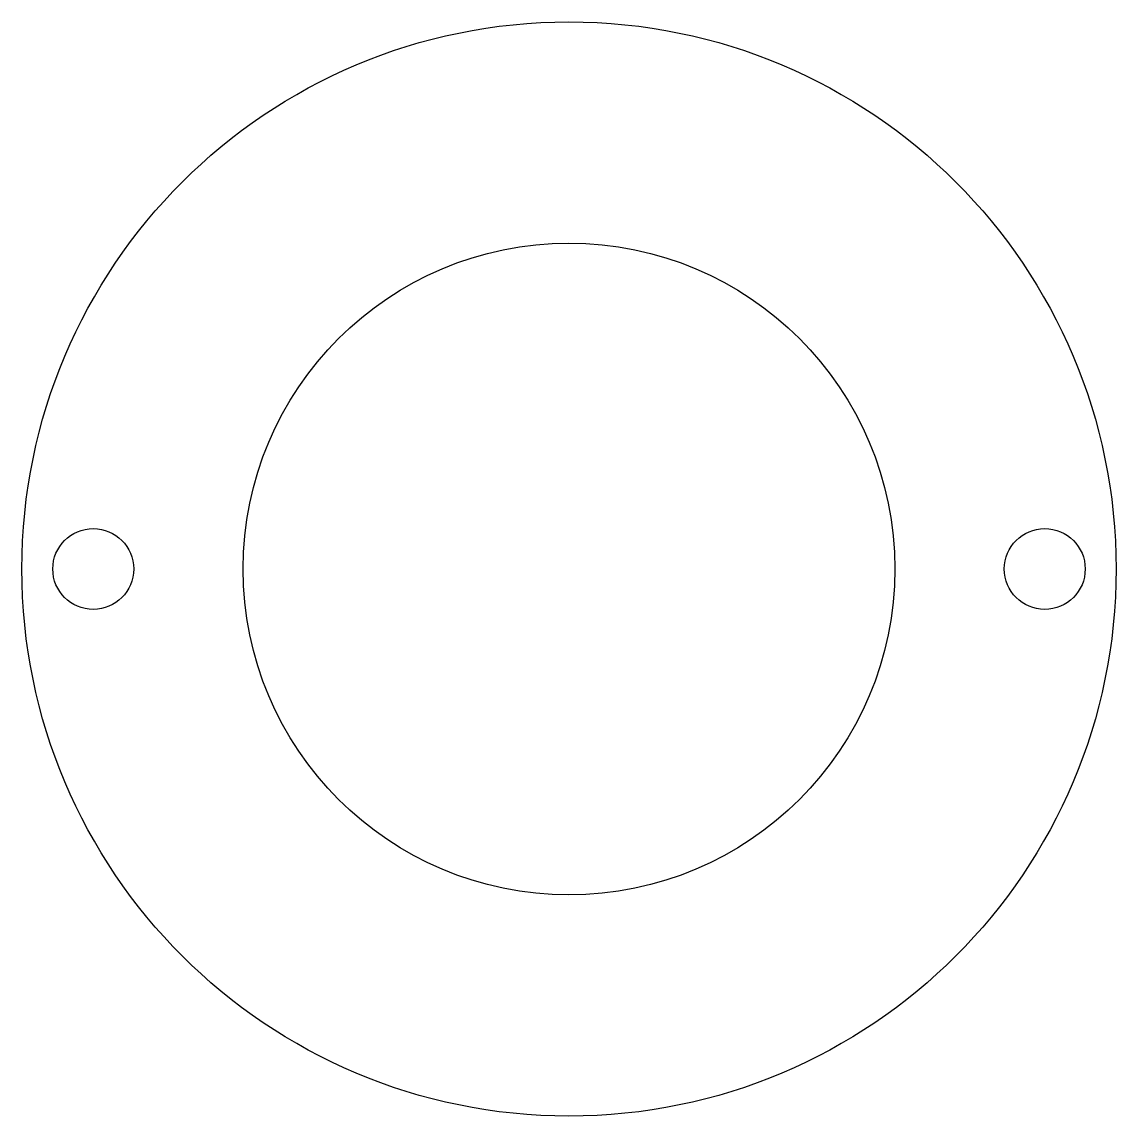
# Model space of a CAD drawing. Header units: millimetres. Extents: x 297 to 343, y 359 to 405.
import ezdxf

# ---------------------------------------------------------------- set-up
doc = ezdxf.new("R2010")
doc.units = ezdxf.units.MM
doc.layers.add('Projection', color=7, linetype='CONTINUOUS')

msp = doc.modelspace()

# ---------------------------------------------------------------- linework, layer by layer
at = {"layer": 'Projection'}
for centre, radius in [((320, 382), 23), ((320, 382), 13.7), ((300, 382), 1.7), ((340, 382), 1.7)]:
    msp.add_circle(centre, radius, dxfattribs=at)

doc.saveas('drawing.dxf')
